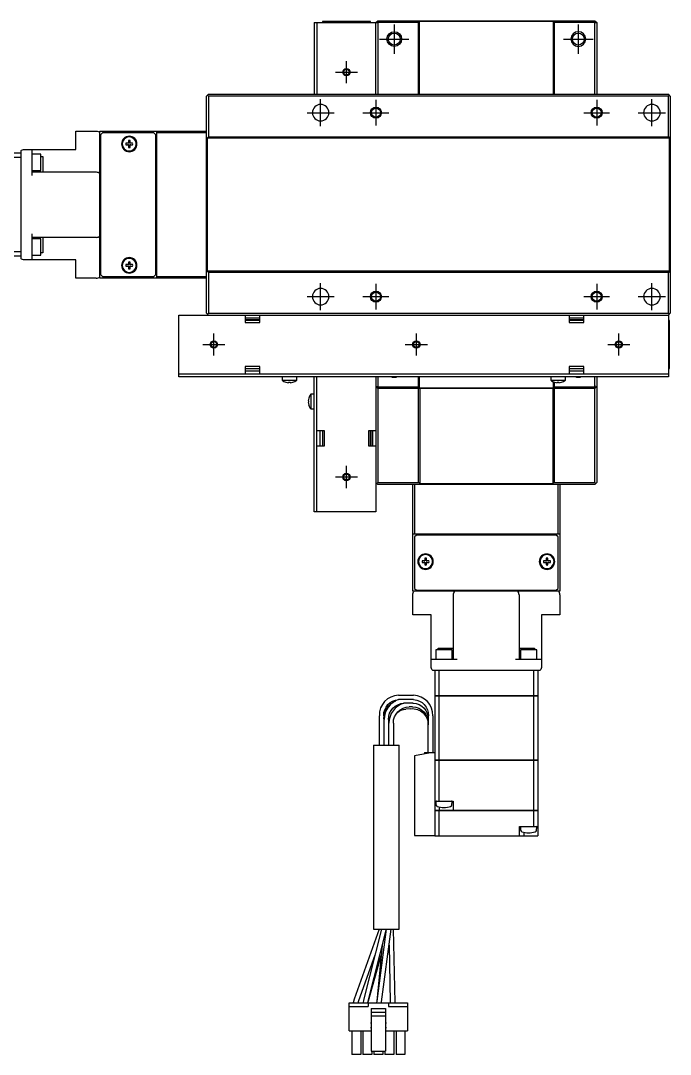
# Model space of a CAD drawing. Extents: x 0 to 816, y -8 to 467.
# Drawn here: x 639.3 to 815.8, y 92.7 to 373.6 of the extents above; entities that cross this region are included whole.
import ezdxf

# ---------------------------------------------------------------- set-up
doc = ezdxf.new("R2010")
doc.units = 0
doc.header["$LTSCALE"] = 0.5
doc.linetypes.add('CENTER', pattern=[50.8, 31.75, -6.35, 6.35, -6.35])
for name, color, linetype in [('MSM_CENTER', 1, 'CENTER'), ('MSM_CONTINUOUS', 7, 'CONTINUOUS'), ('MSM_NARROW', 5, 'CONTINUOUS')]:
    doc.layers.add(name, color=color, linetype=linetype)

msp = doc.modelspace()

# ---------------------------------------------------------------- linework, layer by layer
at = {"layer": 'MSM_CENTER'}
for p, q in [((740.79, 372.56), (740.79, 364.56)), ((790.79, 372.56), (790.79, 364.56)), ((736.79, 368.56), (744.79, 368.56)), ((786.79, 368.56), (794.79, 368.56)), ((727.79, 356.56), (727.79, 362.56)), ((724.79, 359.56), (730.79, 359.56)), ((720.79, 344.86), (720.79, 352.26)), ((735.79, 352.06), (735.79, 345.06)), ((795.79, 352.06), (795.79, 345.06)), ((810.79, 344.86), (810.79, 352.26)), ((717.09, 348.56), (724.49, 348.56)), ((732.29, 348.56), (739.29, 348.56)), ((792.29, 348.56), (799.29, 348.56)), ((807.09, 348.56), (814.49, 348.56)), ((720.79, 294.86), (720.79, 302.26)), ((735.79, 302.06), (735.79, 295.06)), ((795.79, 302.06), (795.79, 295.06)), ((810.79, 294.86), (810.79, 302.26)), ((717.09, 298.56), (724.49, 298.56)), ((732.29, 298.56), (739.29, 298.56)), ((792.29, 298.56), (799.29, 298.56)), ((807.09, 298.56), (814.49, 298.56)), ((691.79, 282.56), (691.79, 288.56)), ((746.79, 282.56), (746.79, 288.56)), ((801.79, 282.56), (801.79, 288.56)), ((688.79, 285.56), (694.79, 285.56)), ((743.79, 285.56), (749.79, 285.56)), ((798.79, 285.56), (804.79, 285.56)), ((727.79, 246.56), (727.79, 252.56)), ((724.79, 249.56), (730.79, 249.56))]:
    msp.add_line(p, q, dxfattribs=at)
at = {"layer": 'MSM_CONTINUOUS'}
for p, q in [((718.99, 373.06), (735.79, 373.06)), ((718.99, 373.06), (718.99, 353.56)), ((719.79, 373.06), (719.79, 353.56)), ((721.29, 373.36), (721.29, 373.06)), ((734.29, 373.36), (721.29, 373.36)), ((734.29, 373.06), (734.29, 373.36)), ((735.79, 373.06), (736.29, 373.56)), ((735.79, 353.56), (735.79, 373.06)), ((736.29, 372.85), (735.79, 373.06)), ((736.5, 373.06), (736.29, 373.56)), ((736.29, 373.56), (795.29, 373.56)), ((736.5, 373.06), (736.29, 372.85)), ((736.29, 372.85), (736.29, 353.56)), ((747.34, 373.06), (736.5, 373.06)), ((747.34, 373.06), (747.64, 373.36)), ((747.34, 353.56), (747.34, 373.06)), ((783.94, 373.36), (747.64, 373.36)), ((747.64, 353.56), (747.64, 373.36)), ((783.94, 373.36), (783.94, 353.56)), ((783.94, 373.36), (784.24, 373.06)), ((784.24, 373.06), (784.24, 353.56)), ((795.08, 373.06), (784.24, 373.06)), ((795.29, 373.56), (795.08, 373.06)), ((795.29, 372.85), (795.08, 373.06)), ((795.29, 373.56), (795.79, 373.06)), ((795.79, 373.06), (795.29, 372.85)), ((795.29, 353.56), (795.29, 372.85)), ((795.79, 373.06), (795.79, 353.56)), ((690.29, 353.56), (689.79, 353.06)), ((689.79, 294.06), (689.79, 353.06)), ((690.04, 353.31), (690.29, 353.06)), ((690.29, 353.56), (815.29, 353.56)), ((690.29, 353.06), (690.29, 341.96)), ((815.29, 353.06), (690.29, 353.06)), ((815.79, 353.06), (815.29, 353.56)), ((815.29, 353.06), (815.54, 353.31)), ((815.29, 341.96), (815.29, 353.06)), ((815.79, 353.06), (815.79, 294.06)), ((654.29, 338.56), (654.29, 343.56)), ((654.29, 343.56), (659.79, 343.56)), ((660.79, 303.56), (660.79, 343.56)), ((660.79, 343.56), (689.79, 343.56)), ((661.49, 343.06), (660.99, 342.56)), ((675.49, 343.06), (661.49, 343.06)), ((675.99, 342.56), (675.49, 343.06)), ((676.29, 303.56), (676.29, 343.56)), ((689.79, 343.06), (676.29, 343.06)), ((660.99, 342.56), (660.99, 304.56)), ((668.55, 340.3), (667.87, 340.3)), ((668.55, 340.98), (668.55, 340.3)), ((669.03, 340.3), (669.03, 340.98)), ((669.71, 340.3), (669.03, 340.3)), ((675.99, 304.56), (675.99, 342.56)), ((689.99, 341.66), (690.29, 341.96)), ((689.99, 341.66), (689.99, 305.46)), ((815.59, 341.66), (689.99, 341.66)), ((690.29, 341.96), (815.29, 341.96)), ((815.29, 341.96), (815.59, 341.66)), ((815.59, 305.46), (815.59, 341.66)), ((639.29, 337.56), (632.3, 337.56)), ((639.29, 338.18), (639.29, 308.94)), ((640.29, 338.56), (654.29, 338.56)), ((642.29, 338.56), (642.29, 331.46)), ((644.79, 337.31), (642.29, 337.31)), ((644.79, 332.81), (644.79, 337.31)), ((660.99, 337.81), (660.79, 337.81)), ((667.87, 339.82), (668.55, 339.82)), ((668.55, 339.82), (668.55, 339.14)), ((669.03, 339.14), (669.03, 339.82)), ((669.03, 339.82), (669.71, 339.82)), ((676.29, 337.81), (675.99, 337.81)), ((676.29, 337.31), (675.99, 337.31)), ((639.29, 336.41), (632.3, 336.41)), ((644.79, 336.64), (645.29, 336.64)), ((645.29, 336.64), (645.29, 332.46)), ((642.29, 332.81), (644.79, 332.81)), ((642.29, 332.46), (659.79, 332.46)), ((660.99, 333.56), (660.79, 333.56)), ((660.99, 332.56), (660.79, 332.56)), ((675.99, 331.81), (676.29, 331.81)), ((660.99, 331.06), (660.79, 331.06)), ((676.09, 328.56), (675.99, 328.56)), ((676.09, 318.56), (676.09, 328.56)), ((676.29, 328.36), (676.09, 328.56)), ((675.99, 318.56), (676.09, 318.56)), ((676.09, 318.56), (676.29, 318.76)), ((642.29, 315.66), (642.29, 308.56)), ((659.79, 314.66), (642.29, 314.66)), ((645.29, 314.66), (645.29, 310.48)), ((660.79, 316.06), (660.99, 316.06)), ((676.29, 315.31), (675.99, 315.31)), ((644.79, 314.31), (642.29, 314.31)), ((644.79, 309.81), (644.79, 314.31)), ((660.99, 314.56), (660.79, 314.56)), ((660.79, 313.56), (660.99, 313.56)), ((639.29, 310.72), (632.3, 310.72)), ((639.29, 309.56), (632.3, 309.56)), ((642.29, 309.81), (644.79, 309.81)), ((645.29, 310.48), (644.79, 310.48)), ((660.79, 309.31), (660.99, 309.31)), ((675.99, 309.81), (676.29, 309.81)), ((675.99, 309.31), (676.29, 309.31)), ((654.29, 308.56), (640.29, 308.56)), ((654.29, 303.56), (654.29, 308.56)), ((668.55, 307.3), (667.87, 307.3)), ((667.87, 306.82), (668.55, 306.82)), ((668.55, 307.98), (668.55, 307.3)), ((668.55, 306.82), (668.55, 306.14)), ((669.03, 307.3), (669.03, 307.98)), ((669.71, 307.3), (669.03, 307.3)), ((669.03, 306.14), (669.03, 306.82)), ((669.03, 306.82), (669.71, 306.82)), ((659.79, 303.56), (654.29, 303.56)), ((689.79, 303.56), (660.79, 303.56)), ((660.99, 304.56), (661.49, 304.06)), ((661.49, 304.06), (675.49, 304.06)), ((675.49, 304.06), (675.99, 304.56)), ((676.29, 304.06), (689.79, 304.06)), ((690.29, 305.16), (689.99, 305.46)), ((815.59, 305.46), (689.99, 305.46)), ((690.29, 305.16), (690.29, 294.06)), ((815.29, 305.16), (690.29, 305.16)), ((815.59, 305.46), (815.29, 305.16)), ((815.29, 294.06), (815.29, 305.16)), ((682.29, 276.76), (682.29, 293.56)), ((682.29, 293.56), (815.29, 293.56)), ((689.79, 294.06), (690.29, 293.56)), ((690.29, 294.06), (690.04, 293.81)), ((690.29, 294.06), (815.29, 294.06)), ((700.29, 293.56), (700.29, 291.56)), ((701.24, 292.76), (700.29, 292.76)), ((704.29, 292.26), (700.29, 292.26)), ((703.34, 292.76), (701.24, 292.76)), ((704.29, 292.76), (703.34, 292.76)), ((704.29, 291.56), (704.29, 293.56)), ((788.29, 293.56), (788.29, 291.56)), ((789.24, 292.76), (788.29, 292.76)), ((792.29, 292.26), (788.29, 292.26)), ((791.34, 292.76), (789.24, 292.76)), ((792.29, 292.76), (791.34, 292.76)), ((792.29, 291.56), (792.29, 293.56)), ((815.29, 293.56), (815.79, 294.06)), ((815.54, 293.81), (815.29, 294.06)), ((815.29, 293.56), (815.29, 276.76)), ((704.29, 292.06), (700.29, 292.06)), ((700.29, 291.56), (704.29, 291.56)), ((792.29, 292.06), (788.29, 292.06)), ((788.29, 291.56), (792.29, 291.56)), ((815.59, 292.06), (815.29, 292.06)), ((815.59, 279.06), (815.59, 292.06)), ((704.29, 279.56), (700.29, 279.56)), ((700.29, 279.56), (700.29, 277.56)), ((700.29, 279.06), (704.29, 279.06)), ((700.29, 278.36), (704.29, 278.36)), ((704.29, 277.56), (704.29, 279.56)), ((792.29, 279.56), (788.29, 279.56)), ((788.29, 279.56), (788.29, 277.56)), ((788.29, 279.06), (792.29, 279.06)), ((788.29, 278.36), (792.29, 278.36)), ((792.29, 277.56), (792.29, 279.56)), ((815.29, 279.06), (815.59, 279.06)), ((682.29, 277.56), (815.29, 277.56)), ((815.29, 276.76), (682.29, 276.76)), ((710.29, 276.76), (710.29, 275.86)), ((710.29, 275.86), (714.29, 275.86)), ((711.34, 275.31), (711.36, 275.31)), ((712.09, 275.31), (712.49, 275.31)), ((712.09, 275.17), (712.09, 275.31)), ((712.49, 275.31), (712.49, 275.17)), ((713.22, 275.31), (713.24, 275.31)), ((714.29, 275.86), (714.29, 276.76)), ((718.99, 240.06), (718.99, 276.76)), ((719.79, 240.06), (719.79, 276.76)), ((735.79, 276.76), (735.79, 240.06)), ((736.29, 276.76), (736.29, 274.27)), ((747.34, 274.06), (747.34, 276.76)), ((747.64, 273.76), (747.64, 276.76)), ((783.29, 276.76), (783.29, 275.86)), ((783.29, 275.86), (787.29, 275.86)), ((783.94, 275.46), (783.94, 273.76)), ((784.24, 275.34), (784.24, 274.06)), ((784.34, 275.31), (784.36, 275.31)), ((785.09, 275.31), (785.49, 275.31)), ((785.09, 275.17), (785.09, 275.31)), ((785.49, 275.31), (785.49, 275.17)), ((786.22, 275.31), (786.24, 275.31)), ((787.29, 275.86), (787.29, 276.76)), ((795.29, 274.27), (795.29, 276.76)), ((795.79, 276.76), (795.79, 248.06)), ((735.79, 274.06), (736.29, 274.27)), ((736.29, 273.56), (735.79, 274.06)), ((736.29, 274.27), (736.5, 274.06)), ((736.29, 273.56), (736.5, 274.06)), ((795.29, 273.56), (736.29, 273.56)), ((736.29, 273.56), (736.29, 248.06)), ((736.5, 274.06), (747.34, 274.06)), ((747.64, 273.76), (747.34, 274.06)), ((747.39, 248.06), (747.39, 273.56)), ((747.64, 273.76), (783.94, 273.76)), ((747.69, 273.56), (747.69, 247.76)), ((783.89, 273.56), (783.89, 247.76)), ((784.24, 274.06), (783.94, 273.76)), ((784.19, 273.56), (784.19, 248.06)), ((784.24, 274.06), (795.08, 274.06)), ((795.08, 274.06), (795.29, 274.27)), ((795.08, 274.06), (795.29, 273.56)), ((795.79, 274.06), (795.29, 274.27)), ((795.79, 274.06), (795.29, 273.56)), ((795.29, 248.06), (795.29, 273.56)), ((717.4, 270.26), (717.53, 270.26)), ((717.53, 269.86), (717.4, 269.86)), ((717.53, 271.01), (717.53, 270.99)), ((717.53, 270.26), (717.53, 269.86)), ((718.09, 272.06), (718.09, 268.06)), ((718.99, 272.06), (718.09, 272.06)), ((717.53, 269.13), (717.53, 269.11)), ((718.09, 268.06), (718.99, 268.06)), ((721.79, 262.06), (719.79, 262.06)), ((720.59, 262.06), (720.59, 258.06)), ((721.29, 262.06), (721.29, 258.06)), ((721.79, 258.06), (721.79, 262.06)), ((735.79, 262.06), (733.79, 262.06)), ((733.79, 262.06), (733.79, 258.06)), ((734.29, 258.06), (734.29, 262.06)), ((734.49, 258.06), (734.49, 262.06)), ((734.99, 258.06), (734.99, 262.06)), ((719.79, 258.06), (721.79, 258.06)), ((733.79, 258.06), (735.79, 258.06)), ((735.79, 248.06), (736.29, 247.56)), ((736.04, 247.81), (736.29, 248.06)), ((736.29, 248.06), (747.39, 248.06)), ((795.29, 247.56), (736.29, 247.56)), ((745.79, 218.56), (745.79, 247.56)), ((746.29, 247.56), (746.29, 234.06)), ((747.69, 247.76), (747.39, 248.06)), ((747.69, 247.76), (783.89, 247.76)), ((784.19, 248.06), (783.89, 247.76)), ((784.19, 248.06), (795.29, 248.06)), ((785.29, 234.06), (785.29, 247.56)), ((785.79, 247.56), (785.79, 218.56)), ((795.29, 248.06), (795.54, 247.81)), ((795.29, 247.56), (795.54, 247.81)), ((795.54, 247.81), (795.79, 248.06)), ((735.79, 240.06), (718.99, 240.06)), ((785.79, 234.06), (745.79, 234.06)), ((746.79, 233.76), (746.29, 233.26)), ((746.29, 233.26), (746.29, 219.26)), ((784.79, 233.76), (746.79, 233.76)), ((751.54, 234.06), (751.54, 233.76)), ((752.04, 234.06), (752.04, 233.76)), ((757.54, 233.76), (757.54, 234.06)), ((760.99, 234.06), (760.79, 233.86)), ((770.79, 233.86), (760.79, 233.86)), ((760.79, 233.86), (760.79, 233.76)), ((770.79, 233.86), (770.59, 234.06)), ((770.79, 233.76), (770.79, 233.86)), ((774.04, 234.06), (774.04, 233.76)), ((779.54, 233.76), (779.54, 234.06)), ((780.04, 233.76), (780.04, 234.06)), ((785.29, 233.26), (784.79, 233.76)), ((785.29, 219.26), (785.29, 233.26)), ((749.05, 226.8), (748.37, 226.8)), ((748.37, 226.32), (749.05, 226.32)), ((749.05, 227.48), (749.05, 226.8)), ((749.05, 226.32), (749.05, 225.64)), ((749.53, 226.8), (749.53, 227.48)), ((750.21, 226.8), (749.53, 226.8)), ((749.53, 225.64), (749.53, 226.32)), ((749.53, 226.32), (750.21, 226.32)), ((782.05, 226.8), (781.37, 226.8)), ((781.37, 226.32), (782.05, 226.32)), ((782.05, 227.48), (782.05, 226.8)), ((782.05, 226.32), (782.05, 225.64)), ((782.53, 226.8), (782.53, 227.48)), ((783.21, 226.8), (782.53, 226.8)), ((782.53, 225.64), (782.53, 226.32)), ((782.53, 226.32), (783.21, 226.32)), ((746.29, 219.26), (746.79, 218.76)), ((784.79, 218.76), (785.29, 219.26)), ((785.79, 218.56), (745.79, 218.56)), ((745.79, 212.06), (745.79, 217.56)), ((746.79, 218.76), (784.79, 218.76)), ((751.54, 218.76), (751.54, 218.56)), ((755.79, 218.76), (755.79, 218.56)), ((756.79, 218.76), (756.79, 218.56)), ((756.89, 200.06), (756.89, 217.56)), ((758.29, 218.76), (758.29, 218.56)), ((773.29, 218.56), (773.29, 218.76)), ((774.69, 217.56), (774.69, 200.06)), ((774.79, 218.76), (774.79, 218.56)), ((775.79, 218.56), (775.79, 218.76)), ((780.04, 218.56), (780.04, 218.76)), ((785.79, 217.56), (785.79, 212.06)), ((750.79, 212.06), (745.79, 212.06)), ((750.79, 198.06), (750.79, 212.06)), ((780.79, 212.06), (780.79, 198.06)), ((785.79, 212.06), (780.79, 212.06)), ((756.54, 202.56), (752.04, 202.56)), ((752.04, 202.56), (752.04, 200.06)), ((752.71, 202.56), (752.71, 203.06)), ((752.71, 203.06), (756.89, 203.06)), ((756.54, 200.06), (756.54, 202.56)), ((774.69, 203.06), (778.87, 203.06)), ((779.54, 202.56), (775.04, 202.56)), ((775.04, 202.56), (775.04, 200.06)), ((778.87, 203.06), (778.87, 202.56)), ((779.54, 200.06), (779.54, 202.56)), ((750.79, 200.06), (757.89, 200.06)), ((773.69, 200.06), (780.79, 200.06)), ((751.17, 197.06), (780.41, 197.06)), ((751.79, 197.06), (751.79, 190.07)), ((752.94, 197.06), (752.94, 190.07)), ((778.63, 197.06), (778.63, 190.07)), ((779.79, 197.06), (779.79, 190.07)), ((741.94, 190.26), (746.04, 190.26)), ((746.04, 189.06), (741.94, 189.06)), ((741.94, 189.05), (741.98, 189.06)), ((751.79, 190.07), (779.79, 190.07)), ((751.79, 190.06), (751.79, 152.06)), ((779.79, 190.06), (751.79, 190.06)), ((751.8, 190.06), (751.8, 190.07)), ((752.94, 190.06), (752.94, 190.07)), ((752.94, 190.06), (752.94, 172.57)), ((778.63, 190.06), (778.63, 190.07)), ((778.63, 190.06), (778.63, 172.57)), ((779.78, 190.06), (779.78, 190.07)), ((779.79, 190.06), (779.79, 172.57)), ((745.88, 188.06), (743.4, 188.06)), ((745.27, 186.59), (743.89, 186.46)), ((745.73, 187.06), (744.85, 187.06)), ((736.74, 176.66), (736.74, 184.66)), ((737.94, 184.66), (737.94, 176.66)), ((738.04, 176.66), (738.04, 183.66)), ((739.39, 184.37), (739.24, 183.16)), ((739.24, 183.66), (739.24, 176.66)), ((739.34, 183.66), (739.39, 184.37)), ((739.34, 176.66), (739.34, 183.66)), ((739.39, 184.37), (739.4, 184.4)), ((739.4, 184.4), (739.39, 184.37)), ((740.54, 182.66), (740.54, 176.66)), ((750.04, 174.66), (750.04, 184.66)), ((751.24, 184.66), (751.24, 174.66)), ((750.04, 182.18), (750.03, 182.42)), ((735.14, 176.66), (742.14, 176.66)), ((735.14, 176.66), (735.14, 126.66)), ((742.14, 126.66), (742.14, 176.66)), ((751.19, 174.66), (746.29, 173.8)), ((748.99, 174.66), (748.99, 174.27)), ((748.99, 174.66), (751.79, 174.66)), ((746.29, 173.8), (746.29, 152.16)), ((751.79, 172.57), (779.79, 172.57)), ((779.79, 172.56), (751.79, 172.56)), ((751.8, 172.56), (751.8, 172.57)), ((752.94, 172.56), (752.94, 172.57)), ((752.94, 172.56), (752.94, 161.46)), ((778.63, 172.56), (778.63, 172.57)), ((778.63, 172.56), (778.63, 158.96)), ((779.78, 172.56), (779.78, 172.57)), ((779.79, 172.56), (779.79, 158.96)), ((751.79, 161.46), (756.79, 161.46)), ((752.06, 161.24), (752.12, 160.48)), ((756.45, 160.48), (756.52, 161.24)), ((756.79, 161.46), (756.79, 158.96)), ((751.79, 158.96), (779.79, 158.96)), ((779.79, 158.95), (751.79, 158.95)), ((751.8, 158.96), (751.8, 158.95)), ((752.94, 158.96), (752.94, 158.95)), ((752.94, 158.95), (752.94, 152.06)), ((753.04, 158.96), (753.04, 159.89)), ((778.63, 158.96), (778.63, 158.95)), ((778.63, 158.95), (778.63, 154.56)), ((779.78, 158.96), (779.78, 158.95)), ((779.79, 158.95), (779.79, 152.06)), ((774.79, 152.06), (774.79, 154.56)), ((774.79, 154.56), (779.79, 154.56)), ((746.29, 152.16), (751.79, 152.16)), ((751.79, 152.06), (779.79, 152.06)), ((775.06, 154.35), (775.12, 153.59)), ((776.04, 152.06), (776.04, 153)), ((779.45, 153.59), (779.52, 154.35)), ((736.65, 126.66), (729.92, 107.69)), ((737.32, 126.66), (732.46, 107.42)), ((733.72, 107.11), (738.6, 126.44)), ((735.14, 126.66), (742.14, 126.66)), ((738.63, 126.66), (736.04, 107.07)), ((737.33, 106.9), (739.94, 126.66)), ((740.99, 106.77), (740.59, 126.66)), ((737.54, 122.24), (736.03, 107.07)), ((739.37, 122.36), (739.69, 106.81)), ((731.14, 107.26), (735.57, 119.73)), ((733.76, 107.16), (737.27, 119.48)), ((729.92, 107.69), (729.65, 106.66)), ((729.92, 107.7), (729.66, 106.66)), ((730.98, 106.66), (731.14, 107.27)), ((732.46, 107.42), (732.32, 106.66)), ((733.63, 106.66), (733.72, 107.11)), ((733.65, 106.66), (733.76, 107.16)), ((736.03, 107.07), (736, 106.66)), ((736.04, 107.07), (736, 106.66)), ((737.3, 106.66), (737.33, 106.9)), ((739.69, 106.81), (739.69, 106.66)), ((740.99, 106.66), (740.99, 106.84)), ((740.99, 106.66), (740.99, 106.77)), ((728.54, 106.66), (744.39, 106.66)), ((728.54, 99.01), (728.54, 106.66)), ((728.54, 105.64), (733.74, 105.64)), ((733.74, 106.66), (733.74, 105.64)), ((734.54, 105.11), (738.4, 105.11)), ((734.54, 105.11), (734.54, 93.55)), ((734.54, 104.11), (738.4, 104.11)), ((738.4, 105.11), (738.4, 93.55)), ((739.2, 106.66), (739.2, 105.64)), ((739.2, 105.64), (744.39, 105.64)), ((744.39, 106.66), (744.39, 99.01)), ((734.54, 103.09), (738.4, 103.09)), ((728.54, 99.01), (734.54, 99.01)), ((729.27, 99.01), (729.27, 92.66)), ((731.67, 99.01), (731.67, 92.66)), ((732.27, 99.01), (732.27, 92.66)), ((734.54, 101.11), (734.29, 101.11)), ((734.29, 99.96), (734.54, 99.96)), ((738.65, 101.11), (738.4, 101.11)), ((738.4, 99.96), (738.65, 99.96)), ((738.4, 99.01), (744.39, 99.01)), ((740.67, 99.01), (740.67, 92.66)), ((741.27, 99.01), (741.27, 92.66)), ((743.67, 99.01), (743.67, 92.66)), ((734.54, 93.55), (738.4, 93.55)), ((734.67, 93.55), (734.67, 92.66)), ((735.27, 93.55), (735.27, 92.66)), ((737.67, 93.55), (737.67, 92.66)), ((738.27, 93.55), (738.27, 92.66)), ((731.67, 92.66), (729.27, 92.66)), ((734.67, 92.66), (732.27, 92.66)), ((737.67, 92.66), (735.27, 92.66)), ((740.67, 92.66), (738.27, 92.66)), ((743.67, 92.66), (741.27, 92.66))]:
    msp.add_line(p, q, dxfattribs=at)
for centre, radius in [((740.79, 368.56), 1.62), ((790.79, 368.56), 1.62), ((727.79, 359.56), 0.783), ((735.79, 348.56), 1.23), ((795.79, 348.56), 1.23), ((735.79, 298.56), 1.23), ((795.79, 298.56), 1.23), ((691.79, 285.56), 0.783), ((746.79, 285.56), 0.783), ((801.79, 285.56), 0.783), ((727.79, 249.56), 0.783)]:
    msp.add_circle(centre, radius, dxfattribs=at)
at = {"layer": 'MSM_CONTINUOUS', "extrusion": (0, 0, -1)}
for centre, radius in [((-720.79, 348.56), 2.25), ((-810.79, 348.56), 2.25), ((-668.79, 340.06), 2.1), ((-668.79, 340.06), 1.9), ((-668.79, 307.06), 2.1), ((-668.79, 307.06), 1.9), ((-720.79, 298.56), 2.25), ((-810.79, 298.56), 2.25), ((-749.29, 226.56), 2.1), ((-749.29, 226.56), 1.9), ((-782.29, 226.56), 2.1), ((-782.29, 226.56), 1.9)]:
    msp.add_circle(centre, radius, dxfattribs=at)
for centre, radius, start, end in [((-659.79, 342.06), 1.5, 90, 131.8103), ((-640.29, 337.06), 1.5, 48.1897, 90), ((-659.79, 330.96), 1.5, 90, 131.8103), ((-640.29, 310.06), 1.5, 270, 311.8103), ((-747.29, 217.56), 1.5, 0, 41.8103), ((-758.39, 217.56), 1.5, 0, 41.8103), ((-752.29, 198.06), 1.5, 318.1897, 0), ((-779.29, 198.06), 1.5, 180, 221.8103), ((-742.16, 184.85), 4.22, 357.5064, 87.069), ((-743.39, 183.77), 5.45, 1.1091, 66.0046), ((-745.83, 184.85), 4.22, 92.8542, 182.5704), ((-743.53, 183.78), 4.29, 358.4892, 88.3121), ((-744.9, 182.71), 4.36, 359.4314, 89.3937), ((-744.27, 182.11), 4.37, 52.9581, 84.9542), ((-745.65, 182.21), 4.39, 85.0821, 180.1308), ((-745.68, 182.71), 4.36, 90.5892, 180.5857), ((-745.75, 183.78), 4.29, 91.642, 181.5567)]:
    msp.add_arc(centre, radius, start, end, dxfattribs=at)
at = {"layer": 'MSM_CONTINUOUS'}
for centre, radius, start, end in [((668.79, 340.06), 0.95, 165.3667, 194.6333), ((668.79, 340.06), 0.365, 138.8496, 221.1504), ((668.79, 340.06), 0.95, 75.3667, 104.6333), ((668.79, 340.06), 0.365, 48.8496, 131.1504), ((668.79, 340.06), 0.365, 318.8496, 41.1504), ((668.79, 340.06), 0.95, 345.3667, 14.6333), ((668.79, 340.06), 0.365, 228.8496, 311.1504), ((668.79, 340.06), 0.95, 255.3667, 284.6333), ((659.79, 316.16), 1.5, 270, 311.8103), ((668.79, 307.06), 0.95, 165.3667, 194.6333), ((668.79, 307.06), 0.365, 138.8496, 221.1504), ((668.79, 307.06), 0.95, 75.3667, 104.6333), ((668.79, 307.06), 0.365, 48.8496, 131.1504), ((668.79, 307.06), 0.365, 228.8496, 311.1504), ((668.79, 307.06), 0.365, 318.8496, 41.1504), ((668.79, 307.06), 0.95, 345.3667, 14.6333), ((659.79, 305.06), 1.5, 270, 311.8103), ((668.79, 307.06), 0.95, 255.3667, 284.6333), ((712.29, 278.36), 3.2, 231.3178, 252.73), ((712.29, 278.36), 3.19, 253.0947, 266.4096), ((712.29, 278.36), 3.19, 273.5904, 286.9053), ((712.29, 278.36), 3.2, 287.27, 308.6822), ((785.29, 278.36), 3.2, 231.3178, 252.73), ((785.29, 278.36), 3.19, 253.0947, 266.4096), ((785.29, 278.36), 3.19, 273.5904, 286.9053), ((785.29, 278.36), 3.2, 287.27, 308.6822), ((720.59, 270.06), 3.19, 163.0947, 176.4096), ((720.59, 270.06), 3.19, 183.5904, 196.9053), ((720.59, 270.06), 3.2, 141.3178, 162.73), ((720.59, 270.06), 3.2, 197.27, 218.6822), ((749.29, 226.56), 0.95, 165.3667, 194.6333), ((749.29, 226.56), 0.365, 138.8496, 221.1504), ((749.29, 226.56), 0.95, 75.3667, 104.6333), ((749.29, 226.56), 0.365, 48.8496, 131.1504), ((749.29, 226.56), 0.365, 228.8496, 311.1504), ((749.29, 226.56), 0.95, 255.3667, 284.6333), ((749.29, 226.56), 0.365, 318.8496, 41.1504), ((749.29, 226.56), 0.95, 345.3667, 14.6333), ((782.29, 226.56), 0.95, 165.3667, 194.6333), ((782.29, 226.56), 0.365, 138.8496, 221.1504), ((782.29, 226.56), 0.95, 75.3667, 104.6333), ((782.29, 226.56), 0.365, 48.8496, 131.1504), ((782.29, 226.56), 0.365, 228.8496, 311.1504), ((782.29, 226.56), 0.95, 255.3667, 284.6333), ((782.29, 226.56), 0.365, 318.8496, 41.1504), ((782.29, 226.56), 0.95, 345.3667, 14.6333), ((773.19, 217.56), 1.5, 0, 41.8103), ((784.29, 217.56), 1.5, 0, 41.8103), ((742.14, 184.86), 5.41, 92.1273, 182.0933), ((743.61, 183.74), 5.57, 107.3809, 180.7723), ((745.83, 184.85), 5.41, 357.9657, 87.8137), ((744.93, 182.69), 5.59, 105.9654, 180.2921), ((752.26, 161.26), 0.2, 90, 185), ((752.62, 160.52), 0.5, 185, 252.3708), ((755.95, 160.52), 0.5, 287.6292, 355), ((756.32, 161.26), 0.2, 355, 90), ((754.29, 165.76), 6, 252.3708, 287.6292), ((775.26, 154.37), 0.2, 108.1949, 185), ((779.32, 154.37), 0.2, 355, 71.8051), ((775.62, 153.63), 0.5, 185, 252.3708), ((777.29, 158.87), 6, 252.3708, 287.6292), ((778.95, 153.63), 0.5, 287.6292, 355)]:
    msp.add_arc(centre, radius, start, end, dxfattribs=at)
at = {"layer": 'MSM_NARROW'}
for centre, radius in [((740.79, 368.56), 2), ((727.79, 359.56), 1), ((735.79, 348.56), 1.5), ((795.79, 348.56), 1.5), ((735.79, 298.56), 1.5), ((795.79, 298.56), 1.5), ((691.79, 285.56), 1), ((746.79, 285.56), 1), ((801.79, 285.56), 1), ((727.79, 249.56), 1)]:
    msp.add_circle(centre, radius, dxfattribs=at)
at = {"layer": 'MSM_NARROW', "extrusion": (0, 0, -1)}
msp.add_circle((-790.79, 368.56), 2, dxfattribs=at)
for centre in [(-740.79, 278.56), (-790.79, 278.56)]:
    msp.add_arc(centre, 2, 244.1581, 295.8419, dxfattribs=at)

doc.saveas('drawing.dxf')
